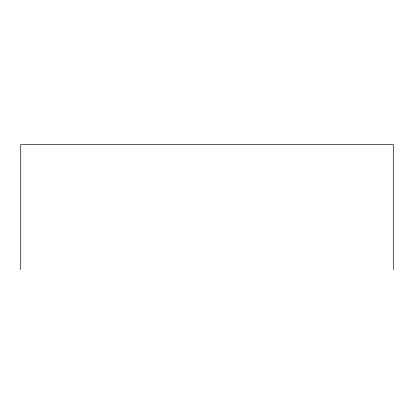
<?xml version="1.0" encoding="UTF-8"?>
<svg xmlns="http://www.w3.org/2000/svg" width="414" height="414" viewBox="0 0 414 414"><rect width="100%" height="100%" fill="white"/><g stroke="black" fill="none" stroke-linecap="round" stroke-linejoin="round"><path stroke-width="0.62" d="M393.3 269.55L393.3 144.45L20.7 144.45L20.7 269.55"/></g></svg>
